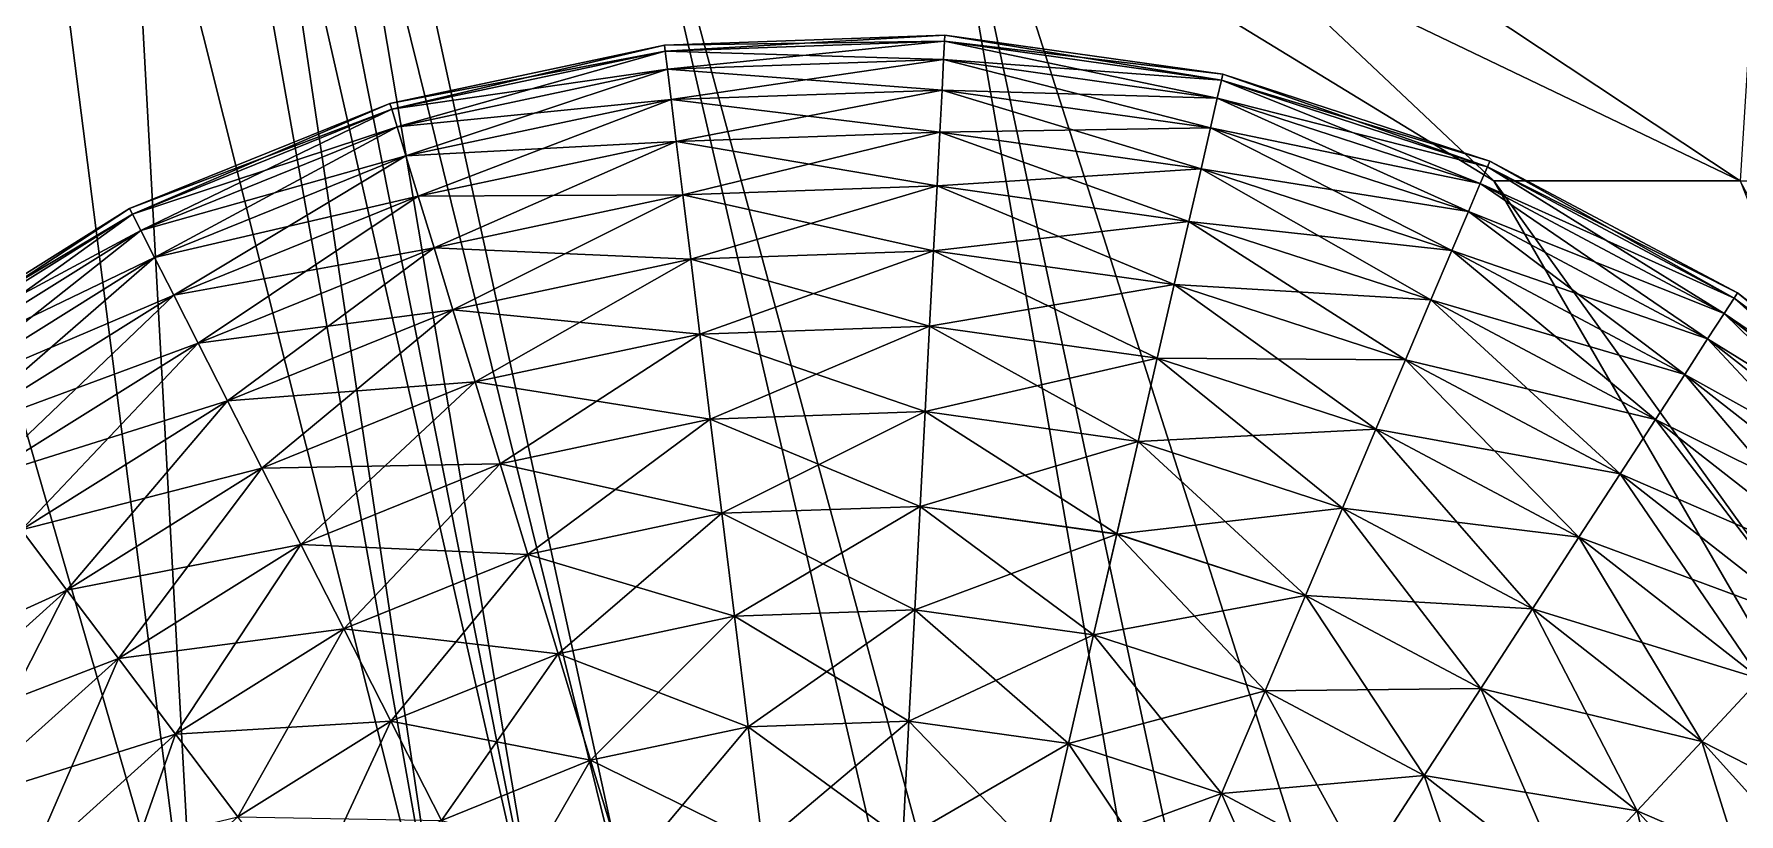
# Model space of a CAD drawing. Header units: metres. Extents: x -1.27 to 1.27, y -2.5 to 2.56.
# Drawn here: x -0.854 to -0.5364, y 1.6546 to 1.7998 of the extents above; entities that cross this region are included whole.
import ezdxf

# ---------------------------------------------------------------- set-up
doc = ezdxf.new("R2010")
doc.units = ezdxf.units.M

msp = doc.modelspace()

# ---------------------------------------------------------------- linework, layer by layer
at = {"layer": 'Body'}
for points in [[(-0.50977, 0.83984, 0), (-0.75, 1.875, 0), (-0.69082, 1.875, 0.29121)], [(-0.46954, 0.83984, -0.19793), (-0.75, 1.875, 0), (-0.50977, 0.83984, 0)], [(-0.46954, 0.83984, -0.19793), (-0.69082, 1.875, -0.29121), (-0.75, 1.875, 0)], [(-0.75, 1.875, 0), (-0.53611, 1.77246, 0.22599), (-0.69082, 1.875, 0.29121)], [(-0.75, 1.875, 0), (-0.58203, 1.77246, 0), (-0.53611, 1.77246, 0.22599)], [(-0.69082, 1.875, -0.29121), (-0.58203, 1.77246, 0), (-0.75, 1.875, 0)], [(-0.46954, 0.83984, 0.19793), (-0.69082, 1.875, 0.29121), (-0.52969, 1.875, 0.52969)], [(-0.50977, 0.83984, 0), (-0.69082, 1.875, 0.29121), (-0.46954, 0.83984, 0.19793)], [(-0.36002, 0.83984, -0.36002), (-0.69082, 1.875, -0.29121), (-0.46954, 0.83984, -0.19793)], [(-0.36002, 0.83984, -0.36002), (-0.52969, 1.875, -0.52969), (-0.69082, 1.875, -0.29121)], [(-0.69082, 1.875, 0.29121), (-0.41106, 1.77246, 0.41106), (-0.52969, 1.875, 0.52969)], [(-0.69082, 1.875, 0.29121), (-0.53611, 1.77246, 0.22599), (-0.41106, 1.77246, 0.41106)], [(-0.69082, 1.875, -0.29121), (-0.53611, 1.77246, -0.22599), (-0.58203, 1.77246, 0)], [(-0.52969, 1.875, -0.52969), (-0.53611, 1.77246, -0.22599), (-0.69082, 1.875, -0.29121)], [(-0.58203, 1.77246, 0), (-0.40298, 1.52344, 0.16987), (-0.53611, 1.77246, 0.22599)], [(-0.58203, 1.77246, 0), (-0.4375, 1.52344, 0), (-0.40298, 1.52344, 0.16987)], [(-0.53611, 1.77246, -0.22599), (-0.4375, 1.52344, 0), (-0.58203, 1.77246, 0)]]:
    msp.add_3dface(points, dxfattribs=at)
at = {"layer": 'Side arm thing'}
for points in [[(-0.82353, 1.61521, -0.29018), (-0.87247, 1.99845, -0.17196), (-0.9339, 1.99738, -0.2275)], [(-0.9272, 1.6134, 0.38391), (-0.87247, 1.99845, 0.17196), (-0.82353, 1.61521, 0.29018)], [(-0.7764, 1.61603, -0.20995), (-0.84454, 1.99894, -0.12441), (-0.87247, 1.99845, -0.17196)], [(-0.82353, 1.61521, 0.29018), (-0.87247, 1.99845, 0.17196), (-0.84454, 1.99894, 0.12441)], [(-0.7764, 1.61603, -0.20995), (-0.87247, 1.99845, -0.17196), (-0.82353, 1.61521, -0.29018)], [(-0.75755, 1.61636, -0.12072), (-0.83337, 1.99913, -0.07154), (-0.84454, 1.99894, -0.12441)], [(-0.7764, 1.61603, 0.20995), (-0.84454, 1.99894, 0.12441), (-0.83337, 1.99913, 0.07154)], [(-0.75755, 1.61636, -0.12072), (-0.84454, 1.99894, -0.12441), (-0.7764, 1.61603, -0.20995)], [(-0.82353, 1.61521, 0.29018), (-0.84454, 1.99894, 0.12441), (-0.7764, 1.61603, 0.20995)], [(-0.7387, 1.61669, 0), (-0.8222, 1.99933, 0), (-0.83337, 1.99913, -0.07154)], [(-0.75755, 1.61636, 0.12072), (-0.83337, 1.99913, 0.07154), (-0.8222, 1.99933, 0)], [(-0.7387, 1.61669, 0), (-0.83337, 1.99913, -0.07154), (-0.75755, 1.61636, -0.12072)], [(-0.7764, 1.61603, 0.20995), (-0.83337, 1.99913, 0.07154), (-0.75755, 1.61636, 0.12072)], [(-0.75755, 1.61636, 0.12072), (-0.8222, 1.99933, 0), (-0.7387, 1.61669, 0)], [(-0.82353, 1.61521, -0.29018), (-0.9339, 1.99738, -0.2275), (-0.9272, 1.6134, -0.38391)]]:
    msp.add_3dface(points, dxfattribs=at)
at = {"layer": 'Socket thing'}
for points in [[(-0.73642, 1.79663, 0.02615), (-0.73656, 1.79776, 0), (-0.6843, 1.79959, 0)], [(-0.73656, 1.79776, 0), (-0.68436, 1.79845, -0.02615), (-0.6843, 1.79959, 0)], [(-0.73656, 1.79776, 0), (-0.73642, 1.79663, -0.02615), (-0.68436, 1.79845, -0.02615)], [(-0.73642, 1.79663, 0.02615), (-0.6843, 1.79959, 0), (-0.68436, 1.79845, 0.02615)], [(-0.73601, 1.79324, 0.05209), (-0.73642, 1.79663, 0.02615), (-0.68436, 1.79845, 0.02615)], [(-0.73642, 1.79663, -0.02615), (-0.68454, 1.79504, -0.05209), (-0.68436, 1.79845, -0.02615)], [(-0.73601, 1.79324, 0.05209), (-0.68436, 1.79845, 0.02615), (-0.68454, 1.79504, 0.05209)], [(-0.68454, 1.79504, 0.05209), (-0.68436, 1.79845, 0.02615), (-0.63277, 1.7912, 0.02615)], [(-0.68436, 1.79845, -0.02615), (-0.68454, 1.79504, -0.05209), (-0.63354, 1.78787, -0.05209)], [(-0.68436, 1.79845, 0.02615), (-0.6843, 1.79959, 0), (-0.63251, 1.79231, 0)], [(-0.6843, 1.79959, 0), (-0.68436, 1.79845, -0.02615), (-0.63277, 1.7912, -0.02615)], [(-0.68436, 1.79845, 0.02615), (-0.63251, 1.79231, 0), (-0.63277, 1.7912, 0.02615)], [(-0.68436, 1.79845, -0.02615), (-0.63354, 1.78787, -0.05209), (-0.63277, 1.7912, -0.02615)], [(-0.6843, 1.79959, 0), (-0.63277, 1.7912, -0.02615), (-0.63251, 1.79231, 0)], [(-0.78738, 1.7858, 0.02615), (-0.78771, 1.78689, 0), (-0.73656, 1.79776, 0)], [(-0.78771, 1.78689, 0), (-0.73642, 1.79663, -0.02615), (-0.73656, 1.79776, 0)], [(-0.78771, 1.78689, 0), (-0.78738, 1.7858, -0.02615), (-0.73642, 1.79663, -0.02615)], [(-0.78738, 1.7858, 0.02615), (-0.73656, 1.79776, 0), (-0.73642, 1.79663, 0.02615)], [(-0.78638, 1.78253, 0.05209), (-0.78738, 1.7858, 0.02615), (-0.73642, 1.79663, 0.02615)], [(-0.78738, 1.7858, -0.02615), (-0.73601, 1.79324, -0.05209), (-0.73642, 1.79663, -0.02615)], [(-0.78638, 1.78253, 0.05209), (-0.73642, 1.79663, 0.02615), (-0.73601, 1.79324, 0.05209)], [(-0.73642, 1.79663, -0.02615), (-0.73601, 1.79324, -0.05209), (-0.68454, 1.79504, -0.05209)], [(-0.73531, 1.78762, 0.07765), (-0.73601, 1.79324, 0.05209), (-0.68454, 1.79504, 0.05209)], [(-0.73601, 1.79324, -0.05209), (-0.68483, 1.78938, -0.07765), (-0.68454, 1.79504, -0.05209)], [(-0.73531, 1.78762, 0.07765), (-0.68454, 1.79504, 0.05209), (-0.68483, 1.78938, 0.07765)], [(-0.68483, 1.78938, 0.07765), (-0.68454, 1.79504, 0.05209), (-0.63354, 1.78787, 0.05209)], [(-0.68454, 1.79504, -0.05209), (-0.68483, 1.78938, -0.07765), (-0.63481, 1.78235, -0.07765)], [(-0.68454, 1.79504, 0.05209), (-0.63277, 1.7912, 0.02615), (-0.63354, 1.78787, 0.05209)], [(-0.68454, 1.79504, -0.05209), (-0.63481, 1.78235, -0.07765), (-0.63354, 1.78787, -0.05209)], [(-0.78738, 1.7858, -0.02615), (-0.78638, 1.78253, -0.05209), (-0.73601, 1.79324, -0.05209)], [(-0.78472, 1.77712, 0.07765), (-0.78638, 1.78253, 0.05209), (-0.73601, 1.79324, 0.05209)], [(-0.78638, 1.78253, -0.05209), (-0.73531, 1.78762, -0.07765), (-0.73601, 1.79324, -0.05209)], [(-0.78472, 1.77712, 0.07765), (-0.73601, 1.79324, 0.05209), (-0.73531, 1.78762, 0.07765)], [(-0.73601, 1.79324, -0.05209), (-0.73531, 1.78762, -0.07765), (-0.68483, 1.78938, -0.07765)], [(-0.63277, 1.7912, 0.02615), (-0.63251, 1.79231, 0), (-0.58278, 1.77615, 0)], [(-0.63251, 1.79231, 0), (-0.63277, 1.7912, -0.02615), (-0.58323, 1.7751, -0.02615)], [(-0.63251, 1.79231, 0), (-0.58323, 1.7751, -0.02615), (-0.58278, 1.77615, 0)], [(-0.73436, 1.77981, 0.10261), (-0.73531, 1.78762, 0.07765), (-0.68483, 1.78938, 0.07765)], [(-0.73531, 1.78762, -0.07765), (-0.68525, 1.78152, -0.10261), (-0.68483, 1.78938, -0.07765)], [(-0.73436, 1.77981, 0.10261), (-0.68483, 1.78938, 0.07765), (-0.68525, 1.78152, 0.10261)], [(-0.68525, 1.78152, 0.10261), (-0.68483, 1.78938, 0.07765), (-0.63481, 1.78235, 0.07765)], [(-0.68483, 1.78938, -0.07765), (-0.68525, 1.78152, -0.10261), (-0.63658, 1.77468, -0.10261)], [(-0.68483, 1.78938, 0.07765), (-0.63354, 1.78787, 0.05209), (-0.63481, 1.78235, 0.07765)], [(-0.68483, 1.78938, -0.07765), (-0.63658, 1.77468, -0.10261), (-0.63481, 1.78235, -0.07765)], [(-0.63354, 1.78787, 0.05209), (-0.63277, 1.7912, 0.02615), (-0.58323, 1.7751, 0.02615)], [(-0.63277, 1.7912, -0.02615), (-0.63354, 1.78787, -0.05209), (-0.58456, 1.77196, -0.05209)], [(-0.63277, 1.7912, 0.02615), (-0.58278, 1.77615, 0), (-0.58323, 1.7751, 0.02615)], [(-0.63277, 1.7912, -0.02615), (-0.58456, 1.77196, -0.05209), (-0.58323, 1.7751, -0.02615)], [(-0.83568, 1.76628, 0.02615), (-0.8362, 1.7673, 0), (-0.78771, 1.78689, 0)], [(-0.8362, 1.7673, 0), (-0.78738, 1.7858, -0.02615), (-0.78771, 1.78689, 0)], [(-0.8362, 1.7673, 0), (-0.83568, 1.76628, -0.02615), (-0.78738, 1.7858, -0.02615)], [(-0.83568, 1.76628, 0.02615), (-0.78771, 1.78689, 0), (-0.78738, 1.7858, 0.02615)], [(-0.83413, 1.76324, 0.05209), (-0.83568, 1.76628, 0.02615), (-0.78738, 1.7858, 0.02615)], [(-0.83568, 1.76628, -0.02615), (-0.78638, 1.78253, -0.05209), (-0.78738, 1.7858, -0.02615)], [(-0.83413, 1.76324, 0.05209), (-0.78738, 1.7858, 0.02615), (-0.78638, 1.78253, 0.05209)], [(-0.78638, 1.78253, -0.05209), (-0.78472, 1.77712, -0.07765), (-0.73531, 1.78762, -0.07765)], [(-0.78242, 1.76959, 0.10261), (-0.78472, 1.77712, 0.07765), (-0.73531, 1.78762, 0.07765)], [(-0.78472, 1.77712, -0.07765), (-0.73436, 1.77981, -0.10261), (-0.73531, 1.78762, -0.07765)], [(-0.78242, 1.76959, 0.10261), (-0.73531, 1.78762, 0.07765), (-0.73436, 1.77981, 0.10261)], [(-0.73531, 1.78762, -0.07765), (-0.73436, 1.77981, -0.10261), (-0.68525, 1.78152, -0.10261)], [(-0.63481, 1.78235, 0.07765), (-0.63354, 1.78787, 0.05209), (-0.58456, 1.77196, 0.05209)], [(-0.63354, 1.78787, -0.05209), (-0.63481, 1.78235, -0.07765), (-0.58677, 1.76674, -0.07765)], [(-0.63354, 1.78787, 0.05209), (-0.58323, 1.7751, 0.02615), (-0.58456, 1.77196, 0.05209)], [(-0.63354, 1.78787, -0.05209), (-0.58677, 1.76674, -0.07765), (-0.58456, 1.77196, -0.05209)], [(-0.83568, 1.76628, -0.02615), (-0.83413, 1.76324, -0.05209), (-0.78638, 1.78253, -0.05209)], [(-0.83156, 1.75819, 0.07765), (-0.83413, 1.76324, 0.05209), (-0.78638, 1.78253, 0.05209)], [(-0.83413, 1.76324, -0.05209), (-0.78472, 1.77712, -0.07765), (-0.78638, 1.78253, -0.05209)], [(-0.83156, 1.75819, 0.07765), (-0.78638, 1.78253, 0.05209), (-0.78472, 1.77712, 0.07765)], [(-0.68525, 1.78152, 0.10261), (-0.63481, 1.78235, 0.07765), (-0.63658, 1.77468, 0.10261)], [(-0.63658, 1.77468, 0.10261), (-0.63481, 1.78235, 0.07765), (-0.58677, 1.76674, 0.07765)], [(-0.63481, 1.78235, -0.07765), (-0.63658, 1.77468, -0.10261), (-0.58985, 1.7595, -0.10261)], [(-0.63481, 1.78235, 0.07765), (-0.58456, 1.77196, 0.05209), (-0.58677, 1.76674, 0.07765)], [(-0.63481, 1.78235, -0.07765), (-0.58985, 1.7595, -0.10261), (-0.58677, 1.76674, -0.07765)], [(-0.78472, 1.77712, -0.07765), (-0.78242, 1.76959, -0.10261), (-0.73436, 1.77981, -0.10261)], [(-0.77949, 1.76001, 0.12679), (-0.78242, 1.76959, 0.10261), (-0.73436, 1.77981, 0.10261)], [(-0.78242, 1.76959, -0.10261), (-0.73314, 1.76987, -0.12679), (-0.73436, 1.77981, -0.10261)], [(-0.77949, 1.76001, 0.12679), (-0.73436, 1.77981, 0.10261), (-0.73314, 1.76987, 0.12679)], [(-0.73314, 1.76987, 0.12679), (-0.73436, 1.77981, 0.10261), (-0.68525, 1.78152, 0.10261)], [(-0.73436, 1.77981, -0.10261), (-0.68577, 1.77152, -0.12679), (-0.68525, 1.78152, -0.10261)], [(-0.73436, 1.77981, -0.10261), (-0.73314, 1.76987, -0.12679), (-0.68577, 1.77152, -0.12679)], [(-0.73314, 1.76987, 0.12679), (-0.68525, 1.78152, 0.10261), (-0.68577, 1.77152, 0.12679)], [(-0.68577, 1.77152, 0.12679), (-0.68525, 1.78152, 0.10261), (-0.63658, 1.77468, 0.10261)], [(-0.68525, 1.78152, -0.10261), (-0.68577, 1.77152, -0.12679), (-0.63884, 1.76492, -0.12679)], [(-0.68525, 1.78152, -0.10261), (-0.63884, 1.76492, -0.12679), (-0.63658, 1.77468, -0.10261)], [(-0.83413, 1.76324, -0.05209), (-0.83156, 1.75819, -0.07765), (-0.78472, 1.77712, -0.07765)], [(-0.82798, 1.75118, 0.10261), (-0.83156, 1.75819, 0.07765), (-0.78472, 1.77712, 0.07765)], [(-0.83156, 1.75819, -0.07765), (-0.78242, 1.76959, -0.10261), (-0.78472, 1.77712, -0.07765)], [(-0.82798, 1.75118, 0.10261), (-0.78472, 1.77712, 0.07765), (-0.78242, 1.76959, 0.10261)], [(-0.58323, 1.7751, 0.02615), (-0.58278, 1.77615, 0), (-0.53661, 1.7516, 0)], [(-0.58278, 1.77615, 0), (-0.58323, 1.7751, -0.02615), (-0.53723, 1.75064, -0.02615)], [(-0.58278, 1.77615, 0), (-0.53723, 1.75064, -0.02615), (-0.53661, 1.7516, 0)], [(-0.68577, 1.77152, 0.12679), (-0.63658, 1.77468, 0.10261), (-0.63884, 1.76492, 0.12679)], [(-0.63884, 1.76492, 0.12679), (-0.63658, 1.77468, 0.10261), (-0.58985, 1.7595, 0.10261)], [(-0.63658, 1.77468, -0.10261), (-0.63884, 1.76492, -0.12679), (-0.59376, 1.75028, -0.12679)], [(-0.63658, 1.77468, 0.10261), (-0.58677, 1.76674, 0.07765), (-0.58985, 1.7595, 0.10261)], [(-0.63658, 1.77468, -0.10261), (-0.59376, 1.75028, -0.12679), (-0.58985, 1.7595, -0.10261)], [(-0.58456, 1.77196, 0.05209), (-0.58323, 1.7751, 0.02615), (-0.53723, 1.75064, 0.02615)], [(-0.58323, 1.7751, -0.02615), (-0.58456, 1.77196, -0.05209), (-0.53909, 1.74778, -0.05209)], [(-0.58323, 1.7751, 0.02615), (-0.53661, 1.7516, 0), (-0.53723, 1.75064, 0.02615)], [(-0.58323, 1.7751, -0.02615), (-0.53909, 1.74778, -0.05209), (-0.53723, 1.75064, -0.02615)], [(-0.83156, 1.75819, -0.07765), (-0.82798, 1.75118, -0.10261), (-0.78242, 1.76959, -0.10261)], [(-0.82344, 1.74226, 0.12679), (-0.82798, 1.75118, 0.10261), (-0.78242, 1.76959, 0.10261)], [(-0.82798, 1.75118, -0.10261), (-0.77949, 1.76001, -0.12679), (-0.78242, 1.76959, -0.10261)], [(-0.82344, 1.74226, 0.12679), (-0.78242, 1.76959, 0.10261), (-0.77949, 1.76001, 0.12679)], [(-0.78242, 1.76959, -0.10261), (-0.77949, 1.76001, -0.12679), (-0.73314, 1.76987, -0.12679)], [(-0.77596, 1.74846, 0.15), (-0.77949, 1.76001, 0.12679), (-0.73314, 1.76987, 0.12679)], [(-0.77949, 1.76001, -0.12679), (-0.73166, 1.75787, -0.15), (-0.73314, 1.76987, -0.12679)], [(-0.77596, 1.74846, 0.15), (-0.73314, 1.76987, 0.12679), (-0.73166, 1.75787, 0.15)], [(-0.73166, 1.75787, 0.15), (-0.73314, 1.76987, 0.12679), (-0.68577, 1.77152, 0.12679)], [(-0.73314, 1.76987, -0.12679), (-0.6864, 1.75945, -0.15), (-0.68577, 1.77152, -0.12679)], [(-0.73314, 1.76987, -0.12679), (-0.73166, 1.75787, -0.15), (-0.6864, 1.75945, -0.15)], [(-0.73166, 1.75787, 0.15), (-0.68577, 1.77152, 0.12679), (-0.6864, 1.75945, 0.15)], [(-0.6864, 1.75945, 0.15), (-0.68577, 1.77152, 0.12679), (-0.63884, 1.76492, 0.12679)], [(-0.68577, 1.77152, -0.12679), (-0.6864, 1.75945, -0.15), (-0.64156, 1.75315, -0.15)], [(-0.68577, 1.77152, -0.12679), (-0.64156, 1.75315, -0.15), (-0.63884, 1.76492, -0.12679)], [(-0.58677, 1.76674, 0.07765), (-0.58456, 1.77196, 0.05209), (-0.53909, 1.74778, 0.05209)], [(-0.58456, 1.77196, -0.05209), (-0.58677, 1.76674, -0.07765), (-0.54218, 1.74303, -0.07765)], [(-0.58456, 1.77196, 0.05209), (-0.53723, 1.75064, 0.02615), (-0.53909, 1.74778, 0.05209)], [(-0.58456, 1.77196, -0.05209), (-0.54218, 1.74303, -0.07765), (-0.53909, 1.74778, -0.05209)], [(-0.87986, 1.73868, 0.02615), (-0.88054, 1.73959, 0), (-0.8362, 1.7673, 0)], [(-0.88054, 1.73959, 0), (-0.83568, 1.76628, -0.02615), (-0.8362, 1.7673, 0)], [(-0.88054, 1.73959, 0), (-0.87986, 1.73868, -0.02615), (-0.83568, 1.76628, -0.02615)], [(-0.87986, 1.73868, 0.02615), (-0.8362, 1.7673, 0), (-0.83568, 1.76628, 0.02615)], [(-0.8778, 1.73595, 0.05209), (-0.87986, 1.73868, 0.02615), (-0.83568, 1.76628, 0.02615)], [(-0.87986, 1.73868, -0.02615), (-0.83413, 1.76324, -0.05209), (-0.83568, 1.76628, -0.02615)], [(-0.8778, 1.73595, 0.05209), (-0.83568, 1.76628, 0.02615), (-0.83413, 1.76324, 0.05209)], [(-0.58985, 1.7595, 0.10261), (-0.58677, 1.76674, 0.07765), (-0.54218, 1.74303, 0.07765)], [(-0.58677, 1.76674, -0.07765), (-0.58985, 1.7595, -0.10261), (-0.54646, 1.73643, -0.10261)], [(-0.58677, 1.76674, 0.07765), (-0.53909, 1.74778, 0.05209), (-0.54218, 1.74303, 0.07765)], [(-0.58677, 1.76674, -0.07765), (-0.54646, 1.73643, -0.10261), (-0.54218, 1.74303, -0.07765)], [(-0.87986, 1.73868, -0.02615), (-0.8778, 1.73595, -0.05209), (-0.83413, 1.76324, -0.05209)], [(-0.87439, 1.73143, 0.07765), (-0.8778, 1.73595, 0.05209), (-0.83413, 1.76324, 0.05209)], [(-0.8778, 1.73595, -0.05209), (-0.83156, 1.75819, -0.07765), (-0.83413, 1.76324, -0.05209)], [(-0.87439, 1.73143, 0.07765), (-0.83413, 1.76324, 0.05209), (-0.83156, 1.75819, 0.07765)], [(-0.6864, 1.75945, 0.15), (-0.63884, 1.76492, 0.12679), (-0.64156, 1.75315, 0.15)], [(-0.64156, 1.75315, 0.15), (-0.63884, 1.76492, 0.12679), (-0.59376, 1.75028, 0.12679)], [(-0.63884, 1.76492, -0.12679), (-0.64156, 1.75315, -0.15), (-0.59849, 1.73915, -0.15)], [(-0.63884, 1.76492, 0.12679), (-0.58985, 1.7595, 0.10261), (-0.59376, 1.75028, 0.12679)], [(-0.63884, 1.76492, -0.12679), (-0.59849, 1.73915, -0.15), (-0.59376, 1.75028, -0.12679)], [(-0.82798, 1.75118, -0.10261), (-0.82344, 1.74226, -0.12679), (-0.77949, 1.76001, -0.12679)], [(-0.81795, 1.73149, 0.15), (-0.82344, 1.74226, 0.12679), (-0.77949, 1.76001, 0.12679)], [(-0.82344, 1.74226, -0.12679), (-0.77596, 1.74846, -0.15), (-0.77949, 1.76001, -0.12679)], [(-0.81795, 1.73149, 0.15), (-0.77949, 1.76001, 0.12679), (-0.77596, 1.74846, 0.15)], [(-0.77949, 1.76001, -0.12679), (-0.77596, 1.74846, -0.15), (-0.73166, 1.75787, -0.15)], [(-0.8778, 1.73595, -0.05209), (-0.87439, 1.73143, -0.07765), (-0.83156, 1.75819, -0.07765)], [(-0.86966, 1.72514, 0.10261), (-0.87439, 1.73143, 0.07765), (-0.83156, 1.75819, 0.07765)], [(-0.87439, 1.73143, -0.07765), (-0.82798, 1.75118, -0.10261), (-0.83156, 1.75819, -0.07765)], [(-0.86966, 1.72514, 0.10261), (-0.83156, 1.75819, 0.07765), (-0.82798, 1.75118, 0.10261)], [(-0.77185, 1.73501, 0.17207), (-0.77596, 1.74846, 0.15), (-0.73166, 1.75787, 0.15)], [(-0.77596, 1.74846, -0.15), (-0.72995, 1.74391, -0.17207), (-0.73166, 1.75787, -0.15)], [(-0.77185, 1.73501, 0.17207), (-0.73166, 1.75787, 0.15), (-0.72995, 1.74391, 0.17207)], [(-0.72995, 1.74391, 0.17207), (-0.73166, 1.75787, 0.15), (-0.6864, 1.75945, 0.15)], [(-0.73166, 1.75787, -0.15), (-0.68714, 1.74541, -0.17207), (-0.6864, 1.75945, -0.15)], [(-0.73166, 1.75787, -0.15), (-0.72995, 1.74391, -0.17207), (-0.68714, 1.74541, -0.17207)], [(-0.72995, 1.74391, 0.17207), (-0.6864, 1.75945, 0.15), (-0.68714, 1.74541, 0.17207)], [(-0.68714, 1.74541, 0.17207), (-0.6864, 1.75945, 0.15), (-0.64156, 1.75315, 0.15)], [(-0.6864, 1.75945, -0.15), (-0.68714, 1.74541, -0.17207), (-0.64472, 1.73945, -0.17207)], [(-0.6864, 1.75945, -0.15), (-0.64472, 1.73945, -0.17207), (-0.64156, 1.75315, -0.15)], [(-0.59376, 1.75028, 0.12679), (-0.58985, 1.7595, 0.10261), (-0.54646, 1.73643, 0.10261)], [(-0.58985, 1.7595, -0.10261), (-0.59376, 1.75028, -0.12679), (-0.55192, 1.72803, -0.12679)], [(-0.58985, 1.7595, 0.10261), (-0.54218, 1.74303, 0.07765), (-0.54646, 1.73643, 0.10261)], [(-0.58985, 1.7595, -0.10261), (-0.55192, 1.72803, -0.12679), (-0.54646, 1.73643, -0.10261)], [(-0.87439, 1.73143, -0.07765), (-0.86966, 1.72514, -0.10261), (-0.82798, 1.75118, -0.10261)], [(-0.86363, 1.71714, 0.12679), (-0.86966, 1.72514, 0.10261), (-0.82798, 1.75118, 0.10261)], [(-0.86966, 1.72514, -0.10261), (-0.82344, 1.74226, -0.12679), (-0.82798, 1.75118, -0.10261)], [(-0.86363, 1.71714, 0.12679), (-0.82798, 1.75118, 0.10261), (-0.82344, 1.74226, 0.12679)], [(-0.68714, 1.74541, 0.17207), (-0.64156, 1.75315, 0.15), (-0.64472, 1.73945, 0.17207)], [(-0.64472, 1.73945, 0.17207), (-0.64156, 1.75315, 0.15), (-0.59849, 1.73915, 0.15)], [(-0.64156, 1.75315, -0.15), (-0.64472, 1.73945, -0.17207), (-0.60398, 1.72621, -0.17207)], [(-0.64156, 1.75315, 0.15), (-0.59376, 1.75028, 0.12679), (-0.59849, 1.73915, 0.15)], [(-0.64156, 1.75315, -0.15), (-0.60398, 1.72621, -0.17207), (-0.59849, 1.73915, -0.15)], [(-0.59849, 1.73915, 0.15), (-0.59376, 1.75028, 0.12679), (-0.55192, 1.72803, 0.12679)], [(-0.59376, 1.75028, -0.12679), (-0.59849, 1.73915, -0.15), (-0.5585, 1.71789, -0.15)], [(-0.59376, 1.75028, 0.12679), (-0.54646, 1.73643, 0.10261), (-0.55192, 1.72803, 0.12679)], [(-0.59376, 1.75028, -0.12679), (-0.5585, 1.71789, -0.15), (-0.55192, 1.72803, -0.12679)], [(-0.53909, 1.74778, 0.05209), (-0.53723, 1.75064, 0.02615), (-0.49618, 1.71857, 0.02615)], [(-0.53723, 1.75064, -0.02615), (-0.53909, 1.74778, -0.05209), (-0.49851, 1.71607, -0.05209)], [(-0.53723, 1.75064, 0.02615), (-0.53661, 1.7516, 0), (-0.4954, 1.71941, 0)], [(-0.53661, 1.7516, 0), (-0.53723, 1.75064, -0.02615), (-0.49618, 1.71857, -0.02615)], [(-0.53723, 1.75064, 0.02615), (-0.4954, 1.71941, 0), (-0.49618, 1.71857, 0.02615)], [(-0.53723, 1.75064, -0.02615), (-0.49851, 1.71607, -0.05209), (-0.49618, 1.71857, -0.02615)], [(-0.53661, 1.7516, 0), (-0.49618, 1.71857, -0.02615), (-0.4954, 1.71941, 0)], [(-0.82344, 1.74226, -0.12679), (-0.81795, 1.73149, -0.15), (-0.77596, 1.74846, -0.15)], [(-0.81157, 1.71896, 0.17207), (-0.81795, 1.73149, 0.15), (-0.77596, 1.74846, 0.15)], [(-0.81795, 1.73149, -0.15), (-0.77185, 1.73501, -0.17207), (-0.77596, 1.74846, -0.15)], [(-0.81157, 1.71896, 0.17207), (-0.77596, 1.74846, 0.15), (-0.77185, 1.73501, 0.17207)], [(-0.77596, 1.74846, -0.15), (-0.77185, 1.73501, -0.17207), (-0.72995, 1.74391, -0.17207)], [(-0.54218, 1.74303, 0.07765), (-0.53909, 1.74778, 0.05209), (-0.49851, 1.71607, 0.05209)], [(-0.53909, 1.74778, -0.05209), (-0.54218, 1.74303, -0.07765), (-0.50237, 1.71193, -0.07765)], [(-0.53909, 1.74778, 0.05209), (-0.49618, 1.71857, 0.02615), (-0.49851, 1.71607, 0.05209)], [(-0.53909, 1.74778, -0.05209), (-0.50237, 1.71193, -0.07765), (-0.49851, 1.71607, -0.05209)], [(-0.76719, 1.71977, 0.19284), (-0.77185, 1.73501, 0.17207), (-0.72995, 1.74391, 0.17207)], [(-0.77185, 1.73501, -0.17207), (-0.72801, 1.7281, -0.19284), (-0.72995, 1.74391, -0.17207)], [(-0.76719, 1.71977, 0.19284), (-0.72995, 1.74391, 0.17207), (-0.72801, 1.7281, 0.19284)], [(-0.72801, 1.7281, 0.19284), (-0.72995, 1.74391, 0.17207), (-0.68714, 1.74541, 0.17207)], [(-0.72995, 1.74391, -0.17207), (-0.68797, 1.7295, -0.19284), (-0.68714, 1.74541, -0.17207)], [(-0.72995, 1.74391, -0.17207), (-0.72801, 1.7281, -0.19284), (-0.68797, 1.7295, -0.19284)], [(-0.72801, 1.7281, 0.19284), (-0.68714, 1.74541, 0.17207), (-0.68797, 1.7295, 0.19284)], [(-0.68797, 1.7295, 0.19284), (-0.68714, 1.74541, 0.17207), (-0.64472, 1.73945, 0.17207)], [(-0.68714, 1.74541, -0.17207), (-0.68797, 1.7295, -0.19284), (-0.6483, 1.72392, -0.19284)], [(-0.68714, 1.74541, -0.17207), (-0.6483, 1.72392, -0.19284), (-0.64472, 1.73945, -0.17207)], [(-0.86966, 1.72514, -0.10261), (-0.86363, 1.71714, -0.12679), (-0.82344, 1.74226, -0.12679)], [(-0.85636, 1.70749, 0.15), (-0.86363, 1.71714, 0.12679), (-0.82344, 1.74226, 0.12679)], [(-0.86363, 1.71714, -0.12679), (-0.81795, 1.73149, -0.15), (-0.82344, 1.74226, -0.12679)], [(-0.85636, 1.70749, 0.15), (-0.82344, 1.74226, 0.12679), (-0.81795, 1.73149, 0.15)], [(-0.54646, 1.73643, 0.10261), (-0.54218, 1.74303, 0.07765), (-0.50237, 1.71193, 0.07765)], [(-0.54218, 1.74303, -0.07765), (-0.54646, 1.73643, -0.10261), (-0.50774, 1.70617, -0.10261)], [(-0.54218, 1.74303, 0.07765), (-0.49851, 1.71607, 0.05209), (-0.50237, 1.71193, 0.07765)], [(-0.54218, 1.74303, -0.07765), (-0.50774, 1.70617, -0.10261), (-0.50237, 1.71193, -0.07765)], [(-0.68797, 1.7295, 0.19284), (-0.64472, 1.73945, 0.17207), (-0.6483, 1.72392, 0.19284)], [(-0.6483, 1.72392, 0.19284), (-0.64472, 1.73945, 0.17207), (-0.60398, 1.72621, 0.17207)], [(-0.64472, 1.73945, -0.17207), (-0.6483, 1.72392, -0.19284), (-0.6102, 1.71154, -0.19284)], [(-0.64472, 1.73945, 0.17207), (-0.59849, 1.73915, 0.15), (-0.60398, 1.72621, 0.17207)], [(-0.64472, 1.73945, -0.17207), (-0.6102, 1.71154, -0.19284), (-0.60398, 1.72621, -0.17207)], [(-0.60398, 1.72621, 0.17207), (-0.59849, 1.73915, 0.15), (-0.5585, 1.71789, 0.15)], [(-0.59849, 1.73915, -0.15), (-0.60398, 1.72621, -0.17207), (-0.56616, 1.7061, -0.17207)], [(-0.59849, 1.73915, 0.15), (-0.55192, 1.72803, 0.12679), (-0.5585, 1.71789, 0.15)], [(-0.59849, 1.73915, -0.15), (-0.56616, 1.7061, -0.17207), (-0.5585, 1.71789, -0.15)], [(-0.81795, 1.73149, -0.15), (-0.81157, 1.71896, -0.17207), (-0.77185, 1.73501, -0.17207)], [(-0.80433, 1.70476, 0.19284), (-0.81157, 1.71896, 0.17207), (-0.77185, 1.73501, 0.17207)], [(-0.81157, 1.71896, -0.17207), (-0.76719, 1.71977, -0.19284), (-0.77185, 1.73501, -0.17207)], [(-0.80433, 1.70476, 0.19284), (-0.77185, 1.73501, 0.17207), (-0.76719, 1.71977, 0.19284)], [(-0.77185, 1.73501, -0.17207), (-0.76719, 1.71977, -0.19284), (-0.72801, 1.7281, -0.19284)], [(-0.55192, 1.72803, 0.12679), (-0.54646, 1.73643, 0.10261), (-0.50774, 1.70617, 0.10261)], [(-0.54646, 1.73643, -0.10261), (-0.55192, 1.72803, -0.12679), (-0.51457, 1.69885, -0.12679)], [(-0.54646, 1.73643, 0.10261), (-0.50237, 1.71193, 0.07765), (-0.50774, 1.70617, 0.10261)], [(-0.54646, 1.73643, -0.10261), (-0.51457, 1.69885, -0.12679), (-0.50774, 1.70617, -0.10261)], [(-0.86363, 1.71714, -0.12679), (-0.85636, 1.70749, -0.15), (-0.81795, 1.73149, -0.15)], [(-0.84789, 1.69626, 0.17207), (-0.85636, 1.70749, 0.15), (-0.81795, 1.73149, 0.15)], [(-0.85636, 1.70749, -0.15), (-0.81157, 1.71896, -0.17207), (-0.81795, 1.73149, -0.15)], [(-0.84789, 1.69626, 0.17207), (-0.81795, 1.73149, 0.15), (-0.81157, 1.71896, 0.17207)], [(-0.76202, 1.70286, 0.21213), (-0.76719, 1.71977, 0.19284), (-0.72801, 1.7281, 0.19284)], [(-0.76719, 1.71977, -0.19284), (-0.72585, 1.71055, -0.21213), (-0.72801, 1.7281, -0.19284)], [(-0.76202, 1.70286, 0.21213), (-0.72801, 1.7281, 0.19284), (-0.72585, 1.71055, 0.21213)], [(-0.72585, 1.71055, 0.21213), (-0.72801, 1.7281, 0.19284), (-0.68797, 1.7295, 0.19284)], [(-0.72801, 1.7281, -0.19284), (-0.6889, 1.71184, -0.21213), (-0.68797, 1.7295, -0.19284)], [(-0.72801, 1.7281, -0.19284), (-0.72585, 1.71055, -0.21213), (-0.6889, 1.71184, -0.21213)], [(-0.72585, 1.71055, 0.21213), (-0.68797, 1.7295, 0.19284), (-0.6889, 1.71184, 0.21213)], [(-0.6889, 1.71184, 0.21213), (-0.68797, 1.7295, 0.19284), (-0.6483, 1.72392, 0.19284)], [(-0.68797, 1.7295, -0.19284), (-0.6889, 1.71184, -0.21213), (-0.65228, 1.7067, -0.21213)], [(-0.68797, 1.7295, -0.19284), (-0.65228, 1.7067, -0.21213), (-0.6483, 1.72392, -0.19284)], [(-0.5585, 1.71789, 0.15), (-0.55192, 1.72803, 0.12679), (-0.51457, 1.69885, 0.12679)], [(-0.55192, 1.72803, -0.12679), (-0.5585, 1.71789, -0.15), (-0.52281, 1.69001, -0.15)], [(-0.55192, 1.72803, 0.12679), (-0.50774, 1.70617, 0.10261), (-0.51457, 1.69885, 0.12679)], [(-0.55192, 1.72803, -0.12679), (-0.52281, 1.69001, -0.15), (-0.51457, 1.69885, -0.12679)], [(-0.6483, 1.72392, 0.19284), (-0.60398, 1.72621, 0.17207), (-0.6102, 1.71154, 0.19284)], [(-0.6102, 1.71154, 0.19284), (-0.60398, 1.72621, 0.17207), (-0.56616, 1.7061, 0.17207)], [(-0.60398, 1.72621, -0.17207), (-0.6102, 1.71154, -0.19284), (-0.57483, 1.69274, -0.19284)], [(-0.60398, 1.72621, 0.17207), (-0.5585, 1.71789, 0.15), (-0.56616, 1.7061, 0.17207)], [(-0.60398, 1.72621, -0.17207), (-0.57483, 1.69274, -0.19284), (-0.56616, 1.7061, -0.17207)], [(-0.6889, 1.71184, 0.21213), (-0.6483, 1.72392, 0.19284), (-0.65228, 1.70669, 0.21213)], [(-0.65228, 1.70669, 0.21213), (-0.6483, 1.72392, 0.19284), (-0.6102, 1.71154, 0.19284)], [(-0.6483, 1.72392, -0.19284), (-0.65228, 1.7067, -0.21213), (-0.61711, 1.69527, -0.21213)], [(-0.6483, 1.72392, -0.19284), (-0.61711, 1.69527, -0.21213), (-0.6102, 1.71154, -0.19284)], [(-0.85636, 1.70749, -0.15), (-0.84789, 1.69626, -0.17207), (-0.81157, 1.71896, -0.17207)], [(-0.83831, 1.68354, 0.19284), (-0.84789, 1.69626, 0.17207), (-0.81157, 1.71896, 0.17207)], [(-0.84789, 1.69626, -0.17207), (-0.80433, 1.70477, -0.19284), (-0.81157, 1.71896, -0.17207)], [(-0.83831, 1.68354, 0.19284), (-0.81157, 1.71896, 0.17207), (-0.80433, 1.70476, 0.19284)], [(-0.81157, 1.71896, -0.17207), (-0.80433, 1.70477, -0.19284), (-0.76719, 1.71977, -0.19284)], [(-0.79631, 1.68901, 0.21213), (-0.80433, 1.70476, 0.19284), (-0.76719, 1.71977, 0.19284)], [(-0.80433, 1.70477, -0.19284), (-0.76202, 1.70286, -0.21213), (-0.76719, 1.71977, -0.19284)], [(-0.79631, 1.68901, 0.21213), (-0.76719, 1.71977, 0.19284), (-0.76202, 1.70286, 0.21213)], [(-0.76719, 1.71977, -0.19284), (-0.76202, 1.70286, -0.21213), (-0.72585, 1.71055, -0.21213)], [(-0.56616, 1.7061, 0.17207), (-0.5585, 1.71789, 0.15), (-0.52281, 1.69001, 0.15)], [(-0.5585, 1.71789, -0.15), (-0.56616, 1.7061, -0.17207), (-0.5324, 1.67973, -0.17207)], [(-0.5585, 1.71789, 0.15), (-0.51457, 1.69885, 0.12679), (-0.52281, 1.69001, 0.15)], [(-0.5585, 1.71789, -0.15), (-0.5324, 1.67973, -0.17207), (-0.52281, 1.69001, -0.15)], [(-0.75638, 1.68441, 0.22981), (-0.76202, 1.70286, 0.21213), (-0.72585, 1.71055, 0.21213)], [(-0.76202, 1.70286, -0.21213), (-0.7235, 1.6914, -0.22981), (-0.72585, 1.71055, -0.21213)], [(-0.75638, 1.68441, 0.22981), (-0.72585, 1.71055, 0.21213), (-0.7235, 1.6914, 0.22981)], [(-0.7235, 1.6914, 0.22981), (-0.72585, 1.71055, 0.21213), (-0.6889, 1.71184, 0.21213)], [(-0.72585, 1.71055, -0.21213), (-0.68991, 1.69257, -0.22981), (-0.6889, 1.71184, -0.21213)], [(-0.72585, 1.71055, -0.21213), (-0.7235, 1.6914, -0.22981), (-0.68991, 1.69257, -0.22981)], [(-0.7235, 1.6914, 0.22981), (-0.6889, 1.71184, 0.21213), (-0.68991, 1.69257, 0.22981)], [(-0.68991, 1.69257, 0.22981), (-0.6889, 1.71184, 0.21213), (-0.65228, 1.70669, 0.21213)], [(-0.6889, 1.71184, -0.21213), (-0.68991, 1.69257, -0.22981), (-0.65662, 1.68789, -0.22981)], [(-0.6889, 1.71184, -0.21213), (-0.65662, 1.68789, -0.22981), (-0.65228, 1.7067, -0.21213)], [(-0.65228, 1.70669, 0.21213), (-0.6102, 1.71154, 0.19284), (-0.61711, 1.69527, 0.21213)], [(-0.61711, 1.69527, 0.21213), (-0.6102, 1.71154, 0.19284), (-0.57483, 1.69274, 0.19284)], [(-0.6102, 1.71154, -0.19284), (-0.61711, 1.69527, -0.21213), (-0.58446, 1.67791, -0.21213)], [(-0.6102, 1.71154, 0.19284), (-0.56616, 1.7061, 0.17207), (-0.57483, 1.69274, 0.19284)], [(-0.6102, 1.71154, -0.19284), (-0.58446, 1.67791, -0.21213), (-0.57483, 1.69274, -0.19284)], [(-0.89001, 1.67719, -0.15), (-0.84789, 1.69626, -0.17207), (-0.85636, 1.70749, -0.15)], [(-0.87973, 1.6676, 0.17207), (-0.85636, 1.70749, 0.15), (-0.84789, 1.69626, 0.17207)], [(-0.68991, 1.69257, 0.22981), (-0.65228, 1.70669, 0.21213), (-0.65662, 1.68789, 0.22981)], [(-0.65228, 1.7067, -0.21213), (-0.65662, 1.68789, -0.22981), (-0.62465, 1.67751, -0.22981)], [(-0.65662, 1.68789, 0.22981), (-0.65228, 1.70669, 0.21213), (-0.61711, 1.69527, 0.21213)], [(-0.65228, 1.7067, -0.21213), (-0.62465, 1.67751, -0.22981), (-0.61711, 1.69527, -0.21213)], [(-0.57483, 1.69274, 0.19284), (-0.56616, 1.7061, 0.17207), (-0.5324, 1.67973, 0.17207)], [(-0.56616, 1.7061, -0.17207), (-0.57483, 1.69274, -0.19284), (-0.54327, 1.66807, -0.19284)], [(-0.56616, 1.7061, 0.17207), (-0.52281, 1.69001, 0.15), (-0.5324, 1.67973, 0.17207)], [(-0.56616, 1.7061, -0.17207), (-0.54327, 1.66807, -0.19284), (-0.5324, 1.67973, -0.17207)], [(-0.84789, 1.69626, -0.17207), (-0.83831, 1.68354, -0.19284), (-0.80433, 1.70477, -0.19284)], [(-0.82766, 1.66942, 0.21213), (-0.83831, 1.68354, 0.19284), (-0.80433, 1.70476, 0.19284)], [(-0.83831, 1.68354, -0.19284), (-0.79631, 1.68901, -0.21213), (-0.80433, 1.70477, -0.19284)], [(-0.82766, 1.66942, 0.21213), (-0.80433, 1.70476, 0.19284), (-0.79631, 1.68901, 0.21213)], [(-0.80433, 1.70477, -0.19284), (-0.79631, 1.68901, -0.21213), (-0.76202, 1.70286, -0.21213)], [(-0.78755, 1.67182, 0.22981), (-0.79631, 1.68901, 0.21213), (-0.76202, 1.70286, 0.21213)], [(-0.79631, 1.68901, -0.21213), (-0.75638, 1.68441, -0.22981), (-0.76202, 1.70286, -0.21213)], [(-0.78755, 1.67182, 0.22981), (-0.76202, 1.70286, 0.21213), (-0.75638, 1.68441, 0.22981)], [(-0.76202, 1.70286, -0.21213), (-0.75638, 1.68441, -0.22981), (-0.7235, 1.6914, -0.22981)], [(-0.89001, 1.67719, -0.15), (-0.87973, 1.6676, -0.17207), (-0.84789, 1.69626, -0.17207)], [(-0.86807, 1.65673, 0.19284), (-0.87973, 1.6676, 0.17207), (-0.84789, 1.69626, 0.17207)], [(-0.87973, 1.6676, -0.17207), (-0.83831, 1.68354, -0.19284), (-0.84789, 1.69626, -0.17207)], [(-0.86807, 1.65673, 0.19284), (-0.84789, 1.69626, 0.17207), (-0.83831, 1.68354, 0.19284)], [(-0.65662, 1.68789, 0.22981), (-0.61711, 1.69527, 0.21213), (-0.62465, 1.67751, 0.22981)], [(-0.62465, 1.67751, 0.22981), (-0.61711, 1.69527, 0.21213), (-0.58446, 1.67791, 0.21213)], [(-0.61711, 1.69527, -0.21213), (-0.62465, 1.67751, -0.22981), (-0.59497, 1.66173, -0.22981)], [(-0.61711, 1.69527, 0.21213), (-0.57483, 1.69274, 0.19284), (-0.58446, 1.67791, 0.21213)], [(-0.61711, 1.69527, -0.21213), (-0.59497, 1.66173, -0.22981), (-0.58446, 1.67791, -0.21213)], [(-0.75031, 1.66455, 0.24575), (-0.75638, 1.68441, 0.22981), (-0.7235, 1.6914, 0.22981)], [(-0.75638, 1.68441, -0.22981), (-0.72097, 1.67079, -0.24575), (-0.7235, 1.6914, -0.22981)], [(-0.75031, 1.66455, 0.24575), (-0.7235, 1.6914, 0.22981), (-0.72097, 1.67079, 0.24575)], [(-0.72097, 1.67079, 0.24575), (-0.7235, 1.6914, 0.22981), (-0.68991, 1.69257, 0.22981)], [(-0.7235, 1.6914, -0.22981), (-0.69099, 1.67184, -0.24575), (-0.68991, 1.69257, -0.22981)], [(-0.7235, 1.6914, -0.22981), (-0.72097, 1.67079, -0.24575), (-0.69099, 1.67184, -0.24575)], [(-0.72097, 1.67079, 0.24575), (-0.68991, 1.69257, 0.22981), (-0.69099, 1.67184, 0.24575)], [(-0.69099, 1.67184, 0.24575), (-0.68991, 1.69257, 0.22981), (-0.65662, 1.68789, 0.22981)], [(-0.68991, 1.69257, -0.22981), (-0.69099, 1.67184, -0.24575), (-0.66129, 1.66766, -0.24575)], [(-0.68991, 1.69257, -0.22981), (-0.66129, 1.66766, -0.24575), (-0.65662, 1.68789, -0.22981)], [(-0.58446, 1.67791, 0.21213), (-0.57483, 1.69274, 0.19284), (-0.54327, 1.66807, 0.19284)], [(-0.57483, 1.69274, -0.19284), (-0.58446, 1.67791, -0.21213), (-0.55533, 1.65514, -0.21213)], [(-0.57483, 1.69274, 0.19284), (-0.5324, 1.67973, 0.17207), (-0.54327, 1.66807, 0.19284)], [(-0.57483, 1.69274, -0.19284), (-0.55533, 1.65514, -0.21213), (-0.54327, 1.66807, -0.19284)], [(-0.83831, 1.68354, -0.19284), (-0.82766, 1.66942, -0.21213), (-0.79631, 1.68901, -0.21213)], [(-0.81605, 1.65401, 0.22981), (-0.82766, 1.66942, 0.21213), (-0.79631, 1.68901, 0.21213)], [(-0.82766, 1.66942, -0.21213), (-0.78755, 1.67182, -0.22981), (-0.79631, 1.68901, -0.21213)], [(-0.81605, 1.65401, 0.22981), (-0.79631, 1.68901, 0.21213), (-0.78755, 1.67182, 0.22981)], [(-0.79631, 1.68901, -0.21213), (-0.78755, 1.67182, -0.22981), (-0.75638, 1.68441, -0.22981)], [(-0.69099, 1.67184, 0.24575), (-0.65662, 1.68789, 0.22981), (-0.66129, 1.66766, 0.24575)], [(-0.66129, 1.66766, 0.24575), (-0.65662, 1.68789, 0.22981), (-0.62465, 1.67751, 0.22981)], [(-0.65662, 1.68789, -0.22981), (-0.66129, 1.66766, -0.24575), (-0.63277, 1.65839, -0.24575)], [(-0.65662, 1.68789, -0.22981), (-0.63277, 1.65839, -0.24575), (-0.62465, 1.67751, -0.22981)], [(-0.77812, 1.65332, 0.24575), (-0.78755, 1.67182, 0.22981), (-0.75638, 1.68441, 0.22981)], [(-0.78755, 1.67182, -0.22981), (-0.75031, 1.66455, -0.24575), (-0.75638, 1.68441, -0.22981)], [(-0.77812, 1.65332, 0.24575), (-0.75638, 1.68441, 0.22981), (-0.75031, 1.66455, 0.24575)], [(-0.75638, 1.68441, -0.22981), (-0.75031, 1.66455, -0.24575), (-0.72097, 1.67079, -0.24575)], [(-0.87973, 1.6676, -0.17207), (-0.86807, 1.65673, -0.19284), (-0.83831, 1.68354, -0.19284)], [(-0.85514, 1.64467, 0.21213), (-0.86807, 1.65673, 0.19284), (-0.83831, 1.68354, 0.19284)], [(-0.86807, 1.65673, -0.19284), (-0.82766, 1.66942, -0.21213), (-0.83831, 1.68354, -0.19284)], [(-0.85514, 1.64467, 0.21213), (-0.83831, 1.68354, 0.19284), (-0.82766, 1.66942, 0.21213)], [(-0.66129, 1.66766, 0.24575), (-0.62465, 1.67751, 0.22981), (-0.63277, 1.65839, 0.24575)], [(-0.63277, 1.65839, 0.24575), (-0.62465, 1.67751, 0.22981), (-0.59497, 1.66173, 0.22981)], [(-0.62465, 1.67751, -0.22981), (-0.63277, 1.65839, -0.24575), (-0.60628, 1.64431, -0.24575)], [(-0.62465, 1.67751, 0.22981), (-0.58446, 1.67791, 0.21213), (-0.59497, 1.66173, 0.22981)], [(-0.62465, 1.67751, -0.22981), (-0.60628, 1.64431, -0.24575), (-0.59497, 1.66173, -0.22981)], [(-0.59497, 1.66173, 0.22981), (-0.58446, 1.67791, 0.21213), (-0.55533, 1.65514, 0.21213)], [(-0.58446, 1.67791, -0.21213), (-0.59497, 1.66173, -0.22981), (-0.56849, 1.64103, -0.22981)], [(-0.58446, 1.67791, 0.21213), (-0.54327, 1.66807, 0.19284), (-0.55533, 1.65514, 0.21213)], [(-0.58446, 1.67791, -0.21213), (-0.56849, 1.64103, -0.22981), (-0.55533, 1.65514, -0.21213)], [(-0.54327, 1.66807, 0.19284), (-0.5324, 1.67973, 0.17207), (-0.50374, 1.64789, 0.17207)], [(-0.5324, 1.67973, -0.17207), (-0.54327, 1.66807, -0.19284), (-0.51646, 1.63831, -0.19284)], [(-0.82766, 1.66942, -0.21213), (-0.81605, 1.65401, -0.22981), (-0.78755, 1.67182, -0.22981)], [(-0.80356, 1.63742, 0.24575), (-0.81605, 1.65401, 0.22981), (-0.78755, 1.67182, 0.22981)], [(-0.81605, 1.65401, -0.22981), (-0.77812, 1.65332, -0.24575), (-0.78755, 1.67182, -0.22981)], [(-0.80356, 1.63742, 0.24575), (-0.78755, 1.67182, 0.22981), (-0.77812, 1.65332, 0.24575)], [(-0.78755, 1.67182, -0.22981), (-0.77812, 1.65332, -0.24575), (-0.75031, 1.66455, -0.24575)], [(-0.71828, 1.64888, 0.25981), (-0.72097, 1.67079, 0.24575), (-0.69099, 1.67184, 0.24575)], [(-0.72097, 1.67079, -0.24575), (-0.69215, 1.64979, -0.25981), (-0.69099, 1.67184, -0.24575)], [(-0.71828, 1.64888, 0.25981), (-0.69099, 1.67184, 0.24575), (-0.69215, 1.64979, 0.25981)], [(-0.69215, 1.64979, 0.25981), (-0.69099, 1.67184, 0.24575), (-0.66129, 1.66766, 0.24575)], [(-0.69099, 1.67184, -0.24575), (-0.69215, 1.64979, -0.25981), (-0.66626, 1.64616, -0.25981)], [(-0.69099, 1.67184, -0.24575), (-0.66626, 1.64616, -0.25981), (-0.66129, 1.66766, -0.24575)], [(-0.86807, 1.65673, -0.19284), (-0.85514, 1.64467, -0.21213), (-0.82766, 1.66942, -0.21213)], [(-0.84103, 1.63151, 0.22981), (-0.85514, 1.64467, 0.21213), (-0.82766, 1.66942, 0.21213)], [(-0.85514, 1.64467, -0.21213), (-0.81605, 1.65401, -0.22981), (-0.82766, 1.66942, -0.21213)], [(-0.84103, 1.63151, 0.22981), (-0.82766, 1.66942, 0.21213), (-0.81605, 1.65401, 0.22981)], [(-0.74386, 1.64345, 0.25981), (-0.75031, 1.66455, 0.24575), (-0.72097, 1.67079, 0.24575)], [(-0.75031, 1.66455, -0.24575), (-0.71828, 1.64888, -0.25981), (-0.72097, 1.67079, -0.24575)], [(-0.74386, 1.64345, 0.25981), (-0.72097, 1.67079, 0.24575), (-0.71828, 1.64888, 0.25981)], [(-0.72097, 1.67079, -0.24575), (-0.71828, 1.64888, -0.25981), (-0.69215, 1.64979, -0.25981)], [(-0.69215, 1.64979, 0.25981), (-0.66129, 1.66766, 0.24575), (-0.66626, 1.64616, 0.25981)], [(-0.66626, 1.64616, 0.25981), (-0.66129, 1.66766, 0.24575), (-0.63277, 1.65839, 0.24575)], [(-0.66129, 1.66766, -0.24575), (-0.66626, 1.64616, -0.25981), (-0.64139, 1.63808, -0.25981)], [(-0.66129, 1.66766, -0.24575), (-0.64139, 1.63808, -0.25981), (-0.63277, 1.65839, -0.24575)], [(-0.55533, 1.65514, 0.21213), (-0.54327, 1.66807, 0.19284), (-0.51646, 1.63831, 0.19284)], [(-0.54327, 1.66807, -0.19284), (-0.55533, 1.65514, -0.21213), (-0.53058, 1.62766, -0.21213)], [(-0.54327, 1.66807, 0.19284), (-0.50374, 1.64789, 0.17207), (-0.51646, 1.63831, 0.19284)], [(-0.54327, 1.66807, -0.19284), (-0.53058, 1.62766, -0.21213), (-0.51646, 1.63831, -0.19284)], [(-0.7681, 1.63365, 0.25981), (-0.77812, 1.65332, 0.24575), (-0.75031, 1.66455, 0.24575)], [(-0.77812, 1.65332, -0.24575), (-0.74386, 1.64345, -0.25981), (-0.75031, 1.66455, -0.24575)], [(-0.7681, 1.63365, 0.25981), (-0.75031, 1.66455, 0.24575), (-0.74386, 1.64345, 0.25981)], [(-0.75031, 1.66455, -0.24575), (-0.74386, 1.64345, -0.25981), (-0.71828, 1.64888, -0.25981)], [(-0.63277, 1.65839, 0.24575), (-0.59497, 1.66173, 0.22981), (-0.60628, 1.64431, 0.24575)], [(-0.60628, 1.64431, 0.24575), (-0.59497, 1.66173, 0.22981), (-0.56849, 1.64103, 0.22981)], [(-0.59497, 1.66173, -0.22981), (-0.60628, 1.64431, -0.24575), (-0.58265, 1.62585, -0.24575)], [(-0.59497, 1.66173, 0.22981), (-0.55533, 1.65514, 0.21213), (-0.56849, 1.64103, 0.22981)], [(-0.59497, 1.66173, -0.22981), (-0.58265, 1.62585, -0.24575), (-0.56849, 1.64103, -0.22981)], [(-0.66626, 1.64616, 0.25981), (-0.63277, 1.65839, 0.24575), (-0.64139, 1.63808, 0.25981)], [(-0.64139, 1.63808, 0.25981), (-0.63277, 1.65839, 0.24575), (-0.60628, 1.64431, 0.24575)], [(-0.63277, 1.65839, -0.24575), (-0.64139, 1.63808, -0.25981), (-0.6183, 1.6258, -0.25981)], [(-0.63277, 1.65839, -0.24575), (-0.6183, 1.6258, -0.25981), (-0.60628, 1.64431, -0.24575)], [(-0.56849, 1.64103, 0.22981), (-0.55533, 1.65514, 0.21213), (-0.53058, 1.62766, 0.21213)], [(-0.55533, 1.65514, -0.21213), (-0.56849, 1.64103, -0.22981), (-0.54599, 1.61605, -0.22981)], [(-0.55533, 1.65514, 0.21213), (-0.51646, 1.63831, 0.19284), (-0.53058, 1.62766, 0.21213)], [(-0.55533, 1.65514, -0.21213), (-0.54599, 1.61605, -0.22981), (-0.53058, 1.62766, -0.21213)]]:
    msp.add_3dface(points, dxfattribs=at)

doc.saveas('drawing.dxf')
